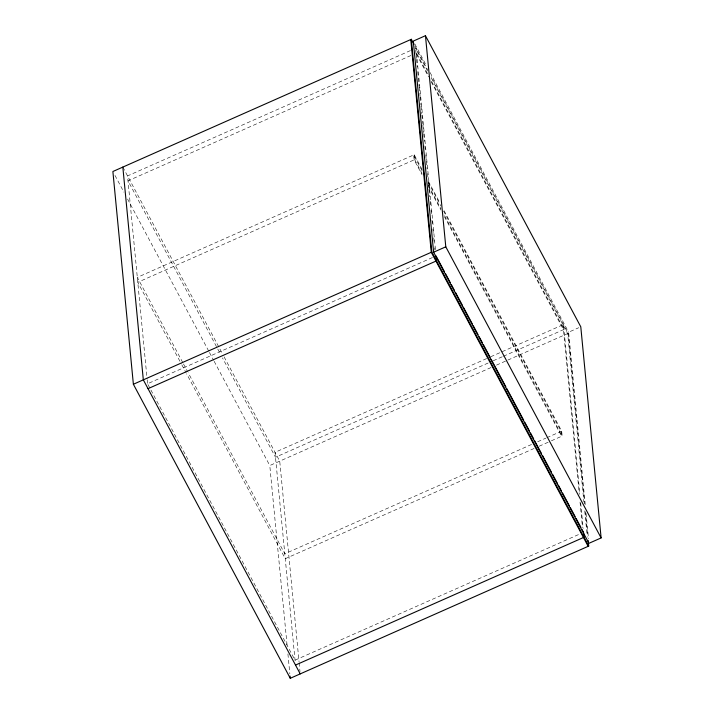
<?xml version="1.0" encoding="UTF-8"?>
<svg xmlns="http://www.w3.org/2000/svg" width="714" height="714" viewBox="0 0 714 714"><rect width="100%" height="100%" fill="white"/><g stroke="black" fill="none" stroke-linecap="round" stroke-linejoin="round"><path stroke-width="0.54" stroke-dasharray="3.57 2.68" d="M410.398 50.605L127.538 175.912L147.066 378.697M410.871 55.514L128.011 180.82L217.234 348.048M422.072 169.468L414.2 154.715L137.311 277.38L182.971 362.962M414.2 154.715L414.673 159.624L137.784 282.289L181.347 363.935M432.443 257.549L147.557 383.757L295.034 660.164L579.929 533.956M486.662 358.562L275.024 452.319L295.078 660.637M490.732 356.759L563.524 324.513L579.848 494.052M488.144 363.024L275.497 457.228L222.482 357.884M493.231 360.766L502.397 356.714M503.415 356.259L563.998 329.422L431.202 80.557M585.23 504.619L568.63 332.197L578.759 327.708M287.064 645.054L269.785 465.546L491.366 367.389M496.453 365.131L568.228 333.331L431.256 76.639M531.564 444.465L284.797 553.787L188.219 372.797M537.678 441.752L545.835 438.146M546.853 437.691L561.686 431.122L443.59 209.8M534.072 448.472L285.27 558.696L186.595 373.77M539.168 446.214L550.387 441.243M551.404 440.797L562.159 436.031L561.686 431.122M414.87 44.036L426.419 65.67M430.096 72.56L568.63 332.197M414.995 46.151L427.588 69.749M427.552 70.981L415.486 48.356L416.039 48.106L435.46 249.784M431.229 77.862L567.675 333.581L583.891 502.004M427.534 73.676L416.512 53.014L415.959 53.264L428.552 76.871M431.176 81.789L563.444 329.672M428.373 181.276L439.922 202.919M422.045 170.7L413.647 154.965L414.12 159.874L421.992 174.627M428.346 182.507L440.94 206.114M443.564 211.032L561.133 431.363L561.606 436.272L444.563 216.922M414.673 159.624L422.019 173.395M428.32 185.203L440.913 208.809M444.59 215.69L562.159 436.031M428.293 186.425L440.886 210.041M122.835 167.094L222.018 352.975M224.107 356.893L279.727 461.137L299.041 661.708M217.761 349.03L220.385 353.948M114.981 175.439L123.906 192.155M127.574 199.036L208.916 351.466M209.434 352.457L213.638 360.32M214.164 361.302L269.785 465.546M183.498 363.944L187.693 371.815M181.874 364.916L186.068 372.788M586.078 513.464L588.532 538.891M568.228 333.331L584.659 503.977M585.409 511.733L587.863 537.223M584.748 510.876L587.095 535.25M580.696 502.915L583.151 528.405M562.971 324.754L579.295 494.293M580.036 502.049L582.49 527.539M415.673 50.319L416.449 58.325M416.548 59.432L417.297 67.187M417.726 71.623L418.261 77.166M418.368 78.272L419.109 86.028M419.216 87.135L420.073 95.997M420.18 97.113L420.93 104.869M421.037 105.975L421.778 113.731M421.885 114.838L422.742 123.7M422.849 124.807L423.589 132.572M423.697 133.679L424.446 141.434M424.875 145.861L425.303 150.297M425.731 154.733L426.258 160.266M426.365 161.382L427.115 169.138M427.543 173.564L427.972 178M428.391 182.436L428.927 187.969M429.034 189.076L429.783 196.841M430.212 201.268L430.64 205.703M431.06 210.13L431.595 215.673M432.024 220.108L432.452 224.535M432.88 228.971L433.3 233.407M433.728 237.833L434.264 243.376M434.692 247.812L434.906 250.025M299.148 662.815L300.005 671.678M287.921 653.926L289.839 673.864M147.173 379.803L147.602 384.23"/><path stroke-width="1.07" d="M413.942 44.188L411.326 39.288L112.883 171.503L133.375 384.257L290.268 678.3L588.711 546.085L588.184 540.543M425.455 35.7L413.299 41.091L433.63 252.203L588.952 543.309L601.117 537.919L580.785 326.807L425.455 35.7L445.786 246.812L601.117 537.919M133.375 384.257L431.818 252.042L411.326 39.288M433.63 252.203L445.786 246.812M148.03 388.666L436.522 260.86L436.049 255.951L444.447 271.686M295.507 665.073L584.007 537.267L583.472 531.725M445.5 273.658L450.222 282.512M451.275 284.475L454.416 290.375M455.47 292.347L462.297 305.137M463.341 307.1L472.266 323.826M473.311 325.789L478.041 334.643M479.085 336.606L482.236 342.515M483.289 344.478L490.107 357.268M491.161 359.231L505.86 386.774M506.904 388.746L523.701 420.216M524.754 422.188L529.476 431.042M530.52 433.005L533.67 438.914M534.724 440.877L541.542 453.667M542.595 455.63L551.52 472.356M552.565 474.319L557.295 483.173M558.339 485.136L561.49 491.045M562.543 493.008L569.361 505.798M570.415 507.761L575.136 516.615M576.189 518.587L580.91 527.441M581.964 529.404L583.534 532.358M431.818 252.042L588.711 546.085M300.219 673.891L143.318 379.848L122.835 167.094M587.943 544.113L588.158 546.335L431.265 252.283L410.782 39.529M290.054 676.087L290.268 678.3"/></g></svg>
